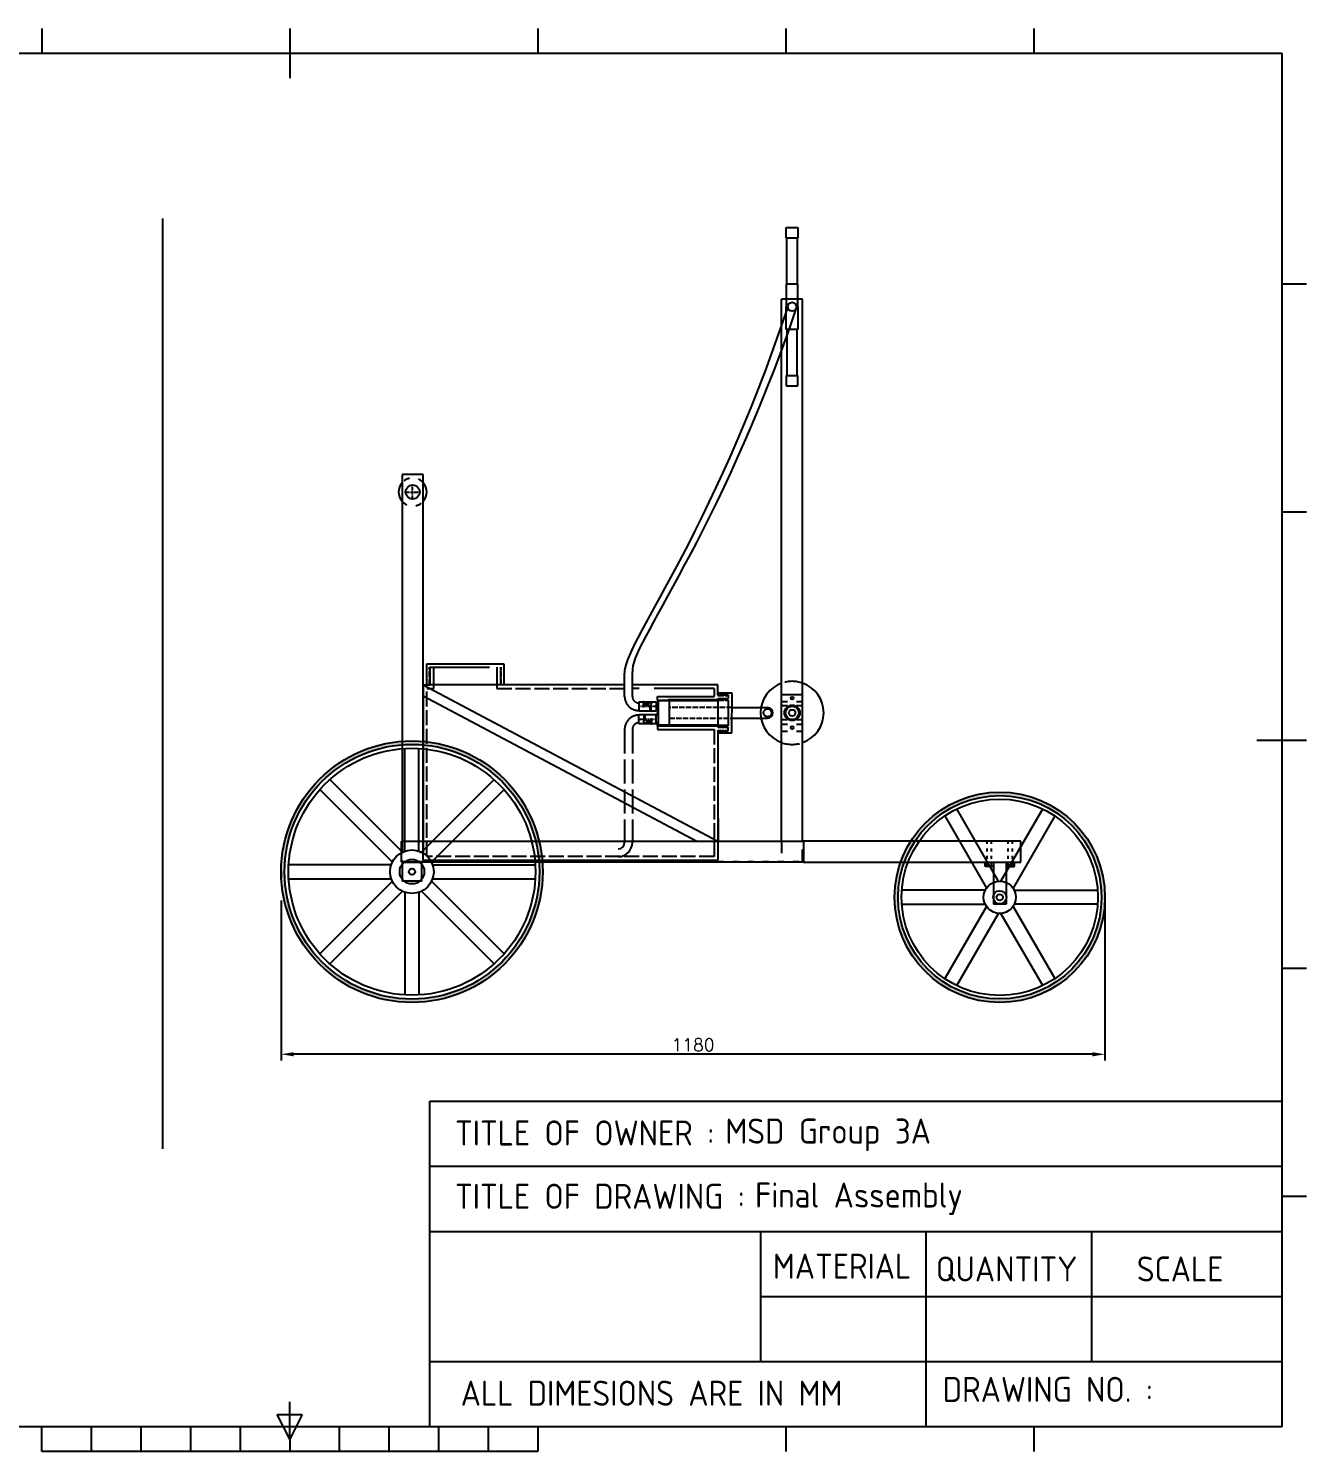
# Paper-space layout 'ISO A3 Title Block' of a CAD drawing. Header units: millimetres. Extents: x 6 to 412, y 5 to 289.
# Drawn here: x 156.9 to 411.9, y 5.1 to 289.2 of the extents above; entities that cross this region are included whole.
import ezdxf

# ---------------------------------------------------------------- set-up
doc = ezdxf.new("R2010")
doc.units = ezdxf.units.MM
for name, pattern in [('ACAD_ISO02W100', [15, 12, -3]), ('ACAD_ISO03W100', [30, 12, -18]), ('CENTER2', [1.125, 0.75, -0.125, 0.125, -0.125])]:
    doc.linetypes.add(name, pattern=pattern)
doc.styles.add('ISO Proportional', font='isocp.shx')
doc.styles.get("Standard").update_dxf_attribs({"font": 'simplex.shx'})
doc.dimstyles.new('ISO-25', dxfattribs={"dimtxt": 2.5, "dimasz": 2.5, "dimexe": 1.25, "dimexo": 0.625, "dimtad": 1, "dimtxsty": 'Standard', "dimcen": 2.5, "dimadec": 0, "dimazin": 0, "dimtfac": 1, "dimtmove": 0, "dimatfit": 3, "dimfxl": 1, "dimarcsym": 0})

# ---------------------------------------------------------------- blocks, each defined once
blk = doc.blocks.new('*U46')
at = {"color": 0, "linetype": 'CENTER2', "transparency": 16777216}
for p, q in [((-1.52, 0), (-0.28, 0)), ((0, 0.28), (0, 1.52)), ((0.28, 0), (1.52, 0)), ((0, -1.52), (0, -0.28))]:
    blk.add_line(p, q, dxfattribs=at)
at = {"color": 0, "linetype": 'Continuous', "transparency": 16777216}
for p, q in [((-0.14, 0), (0.14, 0)), ((0, -0.14), (0, 0.14))]:
    blk.add_line(p, q, dxfattribs=at)
blk = doc.blocks.new('*U47')
at = {"color": 0, "transparency": 16777216}
blk.add_line((0, 109.04), (0, -76.68), dxfattribs=at)
blk = doc.blocks.new('*U49')
at = {"color": 0, "linetype": 'CENTER2', "transparency": 16777216}
blk.add_line((-1.85, 0), (1.85, 0), dxfattribs=at)
blk = doc.blocks.new('*U50')
at = {"color": 0, "linetype": 'CENTER2', "transparency": 16777216}
blk.add_line((1.85, 0), (-1.85, 0), dxfattribs=at)
blk = doc.blocks.new('*D56')
at = {"color": 0, "lineweight": -2, "transparency": 16777216}
for p, q in [((207.3, 115.08), (207.3, 83.12)), ((371.72, 115.08), (371.72, 83.12)), ((369.22, 84.37), (209.8, 84.37))]:
    blk.add_line(p, q, dxfattribs=at)
at = {"color": 0, "transparency": 16777216}
for points in [[(209.8, 84.79), (209.8, 83.95), (207.3, 84.37)], [(369.22, 84.79), (369.22, 83.95), (371.72, 84.37)]]:
    blk.add_solid(points, dxfattribs=at)
at = {"layer": 'Defpoints', "color": 0, "transparency": 16777216}
for p in [(207.3, 115.71), (371.72, 115.71), (207.3, 84.37)]:
    blk.add_point(p, dxfattribs=at)
at = {"color": 0, "transparency": 16777216, "insert": (289.51, 86.25), "char_height": 2.5, "attachment_point": 5}
blk.add_mtext('1180', dxfattribs=at)

psp = doc.layouts.new('ISO A3 Title Block')

# ---------------------------------------------------------------- hatches: boundary and pattern name
h = psp.add_hatch(color=256)
h.dxf.hatch_style = 1
h.paths.add_polyline_path([(231.444, 146.171), (231.444, 146.855, 0.3923725), (207.296, 120.82, 1), (259.513, 120.82, 0.0181153), (259.444, 122.71), (258.76, 122.71, -0.0186023), (258.831, 120.82, -1), (207.978, 120.82, -0.3917898)])
h = psp.add_hatch(color=256)
h.dxf.hatch_style = 1
h.paths.add_polyline_path([(235.644, 146.832, 0.0402824), (231.444, 146.855), (231.444, 146.171, -0.0413669), (235.644, 146.147)])
h.paths.add_polyline_path([(235.644, 146.832), (235.644, 146.147, -0.3205256), (258.091, 126.91), (258.793, 126.91, 0.3229401)])
h.paths.add_polyline_path([(258.793, 126.91), (258.091, 126.91, -0.0405078), (258.75, 122.85), (259.434, 122.85, 0.0394189)])
h = psp.add_hatch(color=256)
h.dxf.hatch_style = 1
h.paths.add_polyline_path([(371.024, 115.71, -1), (330.424, 115.71, -0.0882417), (331.669, 122.71), (330.925, 122.71, 0.0851642), (329.724, 115.71, 1), (371.724, 115.71, 0.7519753), (332.96, 126.91), (333.794, 126.91, -0.7434418)])
h.paths.add_polyline_path([(333.794, 126.91), (332.96, 126.91, 0.0557324), (330.925, 122.71), (331.669, 122.71, -0.0581592)], flags=17)

# ---------------------------------------------------------------- linework, layer by layer
for p, q in [((159.5, 289.18), (159.5, 284.23)), ((209, 289.18), (209, 279.28)), ((258.5, 289.18), (258.5, 284.23)), ((308, 289.18), (308, 284.23)), ((357.5, 289.18), (357.5, 284.23)), ((11, 284.23), (407, 284.23)), ((407, 284.23), (407, 10)), ((308.113, 247.356), (308.113, 249.412)), ((308.113, 249.412), (310.451, 249.412)), ((308.113, 247.356), (310.451, 247.356)), ((308.253, 238.121), (308.253, 247.356)), ((310.311, 247.356), (310.311, 238.121)), ((310.451, 249.412), (310.451, 247.356)), ((310.451, 238.121), (308.113, 238.121)), ((308.113, 238.121), (308.113, 233.611)), ((310.451, 233.611), (310.451, 238.121)), ((407, 238.195), (411.95, 238.195)), ((307.184, 126.91), (307.184, 235.13)), ((311.384, 235.13), (307.184, 235.13)), ((308.113, 229.101), (308.113, 233.611)), ((310.451, 233.611), (310.451, 229.101)), ((311.384, 126.91), (311.384, 235.13)), ((310.451, 229.101), (308.113, 229.101)), ((308.253, 229.101), (308.253, 219.866)), ((310.311, 219.866), (310.311, 229.101)), ((308.113, 219.866), (308.113, 217.809)), ((308.113, 219.866), (310.451, 219.866)), ((310.451, 217.809), (310.451, 219.866)), ((308.113, 217.809), (310.451, 217.809)), ((235.644, 200.13), (231.444, 200.13)), ((231.444, 200.13), (231.444, 126.91)), ((235.644, 126.91), (235.644, 200.13)), ((407, 192.655), (411.95, 192.655)), ((236.344, 162.33), (251.744, 162.33)), ((236.344, 158.13), (236.344, 162.33)), ((251.744, 162.33), (251.744, 158.13)), ((275.853, 159.368), (275.853, 160.441)), ((277.393, 159.06), (277.393, 160.757)), ((235.644, 158.13), (235.644, 126.91)), ((235.644, 158.13), (294.444, 126.91)), ((235.644, 123.13), (235.644, 158.13)), ((251.184, 158.13), (236.344, 158.13)), ((275.853, 158.13), (251.044, 158.13)), ((294.444, 158.13), (277.393, 158.13)), ((294.444, 156.1), (294.444, 158.13)), ((294.444, 156.52), (297.244, 156.52)), ((297.244, 156.52), (297.244, 152.53)), ((235.644, 155.9), (290.244, 126.91)), ((278.689, 154.721), (278.689, 152.873)), ((278.689, 154.721), (282.146, 154.721)), ((279.697, 154.721), (279.529, 154.721)), ((279.529, 154.721), (279.529, 153.797)), ((279.529, 153.797), (279.529, 153.797)), ((279.529, 153.797), (279.697, 153.797)), ((279.697, 153.797), (279.697, 154.721)), ((279.697, 154.295), (279.865, 153.959)), ((279.865, 153.959), (279.865, 154.631)), ((279.865, 154.631), (280.033, 153.959)), ((280.033, 153.959), (280.033, 154.631)), ((280.033, 154.631), (280.201, 153.959)), ((280.201, 153.959), (280.201, 154.631)), ((280.201, 154.631), (280.369, 153.959)), ((280.369, 153.959), (280.369, 154.631)), ((280.369, 154.631), (280.537, 154.295)), ((280.873, 154.631), (280.873, 154.721)), ((280.873, 153.959), (280.873, 152.873)), ((281.081, 154.559), (281.081, 154.721)), ((281.081, 154.031), (281.081, 152.873)), ((282.146, 154.721), (282.146, 152.873)), ((282.544, 154.525), (282.146, 154.525)), ((282.544, 154.525), (282.544, 154.98)), ((284.784, 154.98), (282.544, 154.98)), ((282.544, 154.98), (282.544, 150.08)), ((284.784, 150.08), (284.784, 154.98)), ((296.544, 156.1), (296.544, 155.4)), ((297.244, 153.58), (304.384, 153.58)), ((307.184, 156.17), (311.384, 156.17)), ((282.146, 152.873), (278.689, 152.873)), ((278.689, 150.338), (278.689, 152.186)), ((278.689, 152.186), (282.146, 152.186)), ((279.754, 151.028), (279.754, 152.186)), ((279.962, 151.101), (279.962, 152.186)), ((280.466, 150.429), (280.298, 150.765)), ((280.634, 150.429), (280.466, 151.101)), ((280.466, 151.101), (280.466, 150.429)), ((280.802, 150.429), (280.634, 151.101)), ((280.634, 151.101), (280.634, 150.429)), ((280.97, 150.429), (280.802, 151.101)), ((280.802, 151.101), (280.802, 150.429)), ((281.138, 150.765), (280.97, 151.101)), ((280.97, 151.101), (280.97, 150.429)), ((281.306, 151.262), (281.138, 151.262)), ((281.138, 151.262), (281.138, 150.338)), ((281.306, 151.262), (281.306, 151.262)), ((281.306, 150.338), (281.306, 151.262)), ((282.146, 150.338), (282.146, 152.186)), ((297.244, 148.54), (297.244, 152.53)), ((297.244, 151.48), (304.384, 151.48)), ((282.146, 150.338), (278.689, 150.338)), ((279.754, 150.501), (279.754, 150.338)), ((279.962, 150.429), (279.962, 150.338)), ((281.138, 150.338), (281.306, 150.338)), ((282.824, 150.08), (285.098, 150.08)), ((294.444, 150.08), (283.244, 150.08)), ((294.444, 149.03), (294.444, 123.13)), ((294.444, 148.54), (297.244, 148.54)), ((232.004, 124.928), (232.004, 145.422)), ((234.804, 124.928), (234.804, 145.422)), ((402.05, 147.115), (411.95, 147.115)), ((229.51, 122.735), (215.018, 137.226)), ((231.489, 124.715), (216.998, 139.206)), ((235.319, 124.715), (249.811, 139.206)), ((251.791, 137.226), (237.299, 122.735)), ((294.584, 131.53), (294.444, 131.53)), ((294.584, 126.91), (294.584, 131.53)), ((339.737, 131.941), (348.062, 117.521)), ((350.487, 118.921), (342.162, 133.341)), ((350.962, 118.921), (359.287, 133.341)), ((361.712, 131.941), (353.387, 117.521)), ((231.304, 122.71), (231.304, 126.91)), ((231.304, 126.91), (311.524, 126.91)), ((311.524, 126.91), (311.524, 122.71)), ((354.924, 126.91), (311.524, 126.91)), ((354.924, 122.71), (354.924, 126.91)), ((229.296, 122.22), (208.802, 122.22)), ((311.524, 122.71), (231.304, 122.71)), ((231.444, 122.85), (231.444, 123.13)), ((231.514, 122.71), (235.294, 122.71)), ((231.514, 118.93), (231.514, 122.71)), ((235.294, 122.71), (235.294, 118.93)), ((235.644, 123.13), (294.444, 123.13)), ((237.512, 122.22), (258.006, 122.22)), ((311.524, 122.71), (354.924, 122.71)), ((347.784, 121.87), (347.784, 122.71)), ((349.464, 122.71), (349.464, 114.31)), ((351.984, 122.71), (351.984, 114.31)), ((353.664, 121.87), (353.664, 122.71)), ((207.296, 120.82), (207.296, 119.584)), ((208.802, 119.42), (229.296, 119.42)), ((237.512, 119.42), (258.006, 119.42)), ((349.464, 121.87), (347.784, 121.87)), ((351.984, 121.87), (353.664, 121.87)), ((229.51, 118.905), (215.018, 104.413)), ((231.489, 116.925), (216.998, 102.433)), ((235.294, 118.93), (231.514, 118.93)), ((232.004, 116.712), (232.004, 96.218)), ((234.804, 116.712), (234.804, 96.218)), ((235.319, 116.925), (249.811, 102.433)), ((237.299, 118.905), (251.791, 104.413)), ((347.825, 117.11), (331.174, 117.11)), ((353.624, 117.11), (370.274, 117.11)), ((331.174, 114.31), (347.825, 114.31)), ((348.062, 113.899), (339.737, 99.479)), ((351.984, 114.31), (349.464, 114.31)), ((353.387, 113.899), (361.712, 99.479)), ((370.274, 114.31), (353.624, 114.31)), ((371.724, 115.71), (371.724, 114.664)), ((342.162, 98.079), (350.487, 112.499)), ((359.287, 98.079), (350.962, 112.499)), ((407, 101.575), (411.95, 101.575)), ((237, 10), (237, 75)), ((237, 75), (407, 75)), ((237, 62), (407, 62)), ((407, 56.035), (411.95, 56.035)), ((237, 49), (407, 49)), ((303, 49), (303, 23)), ((336, 49), (336, 23)), ((369, 49), (369, 23)), ((303, 36), (407, 36)), ((237, 23), (407, 23)), ((336, 23), (336, 10)), ((209, 7.525), (209, 14.95)), ((209, 7.525), (206.525, 12.475)), ((206.525, 12.475), (211.475, 12.475)), ((211.475, 12.475), (209, 7.525)), ((407, 10), (11, 10)), ((159.5, 5.05), (159.5, 10)), ((169.4, 10), (169.4, 5.05)), ((179.3, 10), (179.3, 5.05)), ((189.2, 10), (189.2, 5.05)), ((199.1, 10), (199.1, 5.05)), ((218.9, 10), (218.9, 5.05)), ((228.8, 10), (228.8, 5.05)), ((238.7, 10), (238.7, 5.05)), ((248.6, 10), (248.6, 5.05)), ((258.5, 10), (258.5, 5.05)), ((308, 10), (308, 5.05)), ((357.5, 10), (357.5, 5.05)), ((209, 7.525), (209, 5.05)), ((258.5, 5.05), (159.5, 5.05))]:
    psp.add_line(p, q)
at = {"linetype": 'ACAD_ISO02W100'}
for p, q in [((236.904, 161.63), (251.184, 161.63)), ((237.044, 158.13), (237.044, 161.63)), ((237.744, 157.43), (237.744, 161.63)), ((250.344, 161.63), (250.344, 157.43)), ((251.044, 161.63), (251.044, 158.13)), ((275.853, 155.82), (275.853, 159.48)), ((235.644, 158.13), (237.044, 158.13)), ((236.344, 157.43), (237.744, 157.43)), ((277.393, 155.82), (277.393, 159.06)), ((293.744, 157.43), (277.393, 157.43)), ((293.744, 157.43), (293.744, 155.82)), ((282.404, 155.12), (282.404, 155.82)), ((282.404, 155.82), (293.744, 155.82)), ((296.544, 155.12), (282.404, 155.12)), ((282.404, 155.12), (282.404, 154.525)), ((282.544, 154.98), (296.544, 154.98)), ((294.444, 156.1), (296.544, 156.1)), ((294.444, 156.1), (294.444, 156.03)), ((294.444, 155.4), (296.544, 155.4)), ((294.444, 155.4), (294.444, 150.01)), ((296.544, 155.12), (296.544, 149.94)), ((282.544, 152.985), (282.146, 152.985)), ((282.544, 152.075), (282.146, 152.075)), ((282.404, 152.985), (282.404, 152.53)), ((282.404, 152.075), (282.404, 152.53)), ((282.544, 152.985), (282.544, 152.53)), ((282.544, 152.075), (282.544, 152.53)), ((282.544, 150.535), (282.146, 150.535)), ((282.404, 149.94), (282.404, 150.535)), ((282.404, 149.94), (294.444, 149.94)), ((282.404, 149.94), (282.404, 149.24)), ((282.404, 149.24), (293.744, 149.24)), ((282.544, 150.535), (282.544, 150.08)), ((294.444, 150.08), (282.544, 150.08)), ((294.444, 150.08), (296.544, 150.08)), ((294.444, 149.66), (294.444, 150.01)), ((296.544, 149.94), (294.444, 149.94)), ((294.444, 149.66), (296.544, 149.66)), ((294.444, 148.96), (294.444, 149.03)), ((294.444, 148.96), (296.544, 148.96)), ((296.544, 148.96), (296.544, 149.66))]:
    psp.add_line(p, q, dxfattribs=at)
at = {"linetype": 'ACAD_ISO02W100', "ltscale": 0.1}
for p, q in [((236.904, 158.13), (236.904, 161.63)), ((251.184, 158.13), (251.184, 161.63)), ((294.444, 156.03), (296.544, 156.03)), ((294.444, 155.05), (296.544, 155.05)), ((294.444, 150.01), (296.544, 150.01)), ((294.444, 149.03), (296.544, 149.03))]:
    psp.add_line(p, q, dxfattribs=at)
at = {"linetype": 'ACAD_ISO02W100', "ltscale": 0.25}
for p, q in [((236.344, 123.83), (236.344, 157.43)), ((250.344, 157.43), (275.853, 157.43)), ((293.744, 149.24), (293.744, 123.83)), ((293.744, 123.83), (236.344, 123.83))]:
    psp.add_line(p, q, dxfattribs=at)
at = {"linetype": 'ACAD_ISO02W100', "ltscale": 0.09}
for p, q in [((297.244, 153.58), (284.784, 153.58)), ((284.784, 151.48), (297.244, 151.48))]:
    psp.add_line(p, q, dxfattribs=at)
at = {"linetype": 'ACAD_ISO03W100', "ltscale": 0.1}
for p, q in [((307.184, 154.77), (311.384, 154.77)), ((311.384, 153.93), (307.184, 153.93)), ((311.384, 151.13), (307.184, 151.13)), ((307.184, 150.29), (311.384, 150.29)), ((307.184, 148.89), (311.384, 148.89)), ((231.444, 122.85), (311.384, 122.85))]:
    psp.add_line(p, q, dxfattribs=at)
at = {"linetype": 'ACAD_ISO02W100', "ltscale": 0.4}
for p, q in [((275.853, 149.24), (275.851, 126.658)), ((277.393, 149.24), (277.391, 126.658))]:
    psp.add_line(p, q, dxfattribs=at)
at = {"linetype": 'ACAD_ISO03W100', "ltscale": 0.2}
for p, q in [((231.444, 126.91), (231.444, 122.85)), ((235.644, 126.77), (235.644, 122.71)), ((307.184, 126.91), (307.184, 123.13)), ((311.384, 122.85), (311.384, 126.91))]:
    psp.add_line(p, q, dxfattribs=at)
at = {"linetype": 'ACAD_ISO03W100', "ltscale": 0.05}
for p, q in [((348.204, 121.87), (348.204, 126.91)), ((349.044, 121.87), (349.044, 126.91)), ((352.404, 121.87), (352.404, 126.91)), ((353.244, 121.87), (353.244, 126.91))]:
    psp.add_line(p, q, dxfattribs=at)
for centre, radius in [((309.282, 233.611), 0.889), ((233.544, 196.63), 1.4), ((280.873, 154.295), 0.336), ((309.284, 152.53), 1.54), ((309.284, 152.53), 1.33), ((309.284, 155.47), 0.28), ((279.962, 150.765), 0.336), ((304.384, 152.53), 0.805), ((309.284, 152.53), 0.63), ((309.284, 149.59), 0.28), ((233.404, 120.82), 26.109), ((233.404, 120.82), 25.426), ((233.404, 120.82), 24.642), ((350.724, 115.71), 21), ((350.724, 115.71), 20.3), ((350.724, 115.71), 19.6), ((233.404, 120.82), 4.34), ((233.404, 120.82), 2.453), ((233.404, 120.82), 0.63), ((350.724, 115.71), 3.22), ((350.724, 115.71), 1.312), ((350.724, 115.71), 0.63)]:
    psp.add_circle(centre, radius)
at = {"linetype": 'ACAD_ISO03W100', "ltscale": 0.1}
for start, end in [(41.40962, 138.59038), (221.40963, 318.59038)]:
    psp.add_arc((233.544, 196.63), 2.8, start, end, dxfattribs=at)
for centre, radius, start, end in [((233.544, 196.63), 2.8, 138.59038, 221.40963), ((233.544, 196.63), 2.8, 318.59038, 41.40962), ((309.284, 152.53), 6.3, 109.47088, 250.52912), ((309.284, 152.53), 6.3, 289.47088, 70.52912), ((304.384, 152.53), 1.05, 270, 90), ((274.556, 126.658), 2.835, 270, 0), ((274.556, 126.658), 1.295, 270, 0)]:
    psp.add_arc(centre, radius, start, end)
at = {"linetype": 'ACAD_ISO02W100', "ltscale": 0.3}
for start, end in [(70.52912, 109.47088), (250.52912, 289.47088)]:
    psp.add_arc((309.284, 152.53), 6.3, start, end, dxfattribs=at)
at = {"linetype": 'ACAD_ISO02W100'}
for centre, radius, start, end in [((278.688, 155.82), 2.835, 180, 270.01654), ((278.688, 155.82), 1.295, 180.00001, 270.03619), ((278.688, 149.24), 2.835, 89.98346, 180), ((278.688, 149.24), 1.295, 89.96381, 179.99999)]:
    psp.add_arc(centre, radius, start, end, dxfattribs=at)
for points in [[(308.393, 233.611), (293.259, 187.863), (275.111, 165.382), (275.853, 160.441)], [(310.171, 233.611), (294.821, 188.18), (276.673, 165.698), (277.415, 160.757)]]:
    psp.add_open_spline(points, degree=3)

# ---------------------------------------------------------------- block references
psp.add_blockref('*U47', (183.587, 142.17))
at = {"linetype": 'CENTER2'}
for name, p in [('*U46', (233.544, 196.63)), ('*U50', (280.418, 153.797)), ('*U49', (280.418, 151.262))]:
    psp.add_blockref(name, p, dxfattribs=at)

# ---------------------------------------------------------------- texts
at = {"char_height": 5, "attachment_point": 1, "style": 'ISO Proportional'}
for s, width, insert in [('\\pl5,t5;TITLE OF OWNER :', 170, (237, 71.152)), ('MSD Group 3A', 170, (295.956, 71.53)), ('\\pi5;TITLE OF DRAWING :', 170, (237, 58.514)), ('Final Assembly', 95.77711, (301.879, 58.761)), ('\\pi-15,l15;MATERIAL', 33, (305.437, 44.563)), ('QUANTITY', 33, (337.962, 44)), ('SCALE', 38, (378.079, 44)), ('DRAWING NO. :', 71, (339.335, 19.96)), ('ALL DIMESIONS ARE IN MM', 115.5, (243.13, 19.198))]:
    psp.add_mtext_dynamic_manual_height_columns(s, width=width, gutter_width=12.5, heights=[0], dxfattribs=dict(at, insert=insert))

# ---------------------------------------------------------------- dimensions: what is measured, and where the dimension line sits
dim = psp.add_linear_dim(base=(207.296, 84.372), p1=(371.724, 115.71), p2=(207.296, 115.71), text='1180', dimstyle='ISO-25')
dim.commit()
dim.dimension.update_dxf_attribs({"geometry": '*D56', "text_midpoint": (289.51, 86.247)})

doc.saveas('drawing.dxf')
